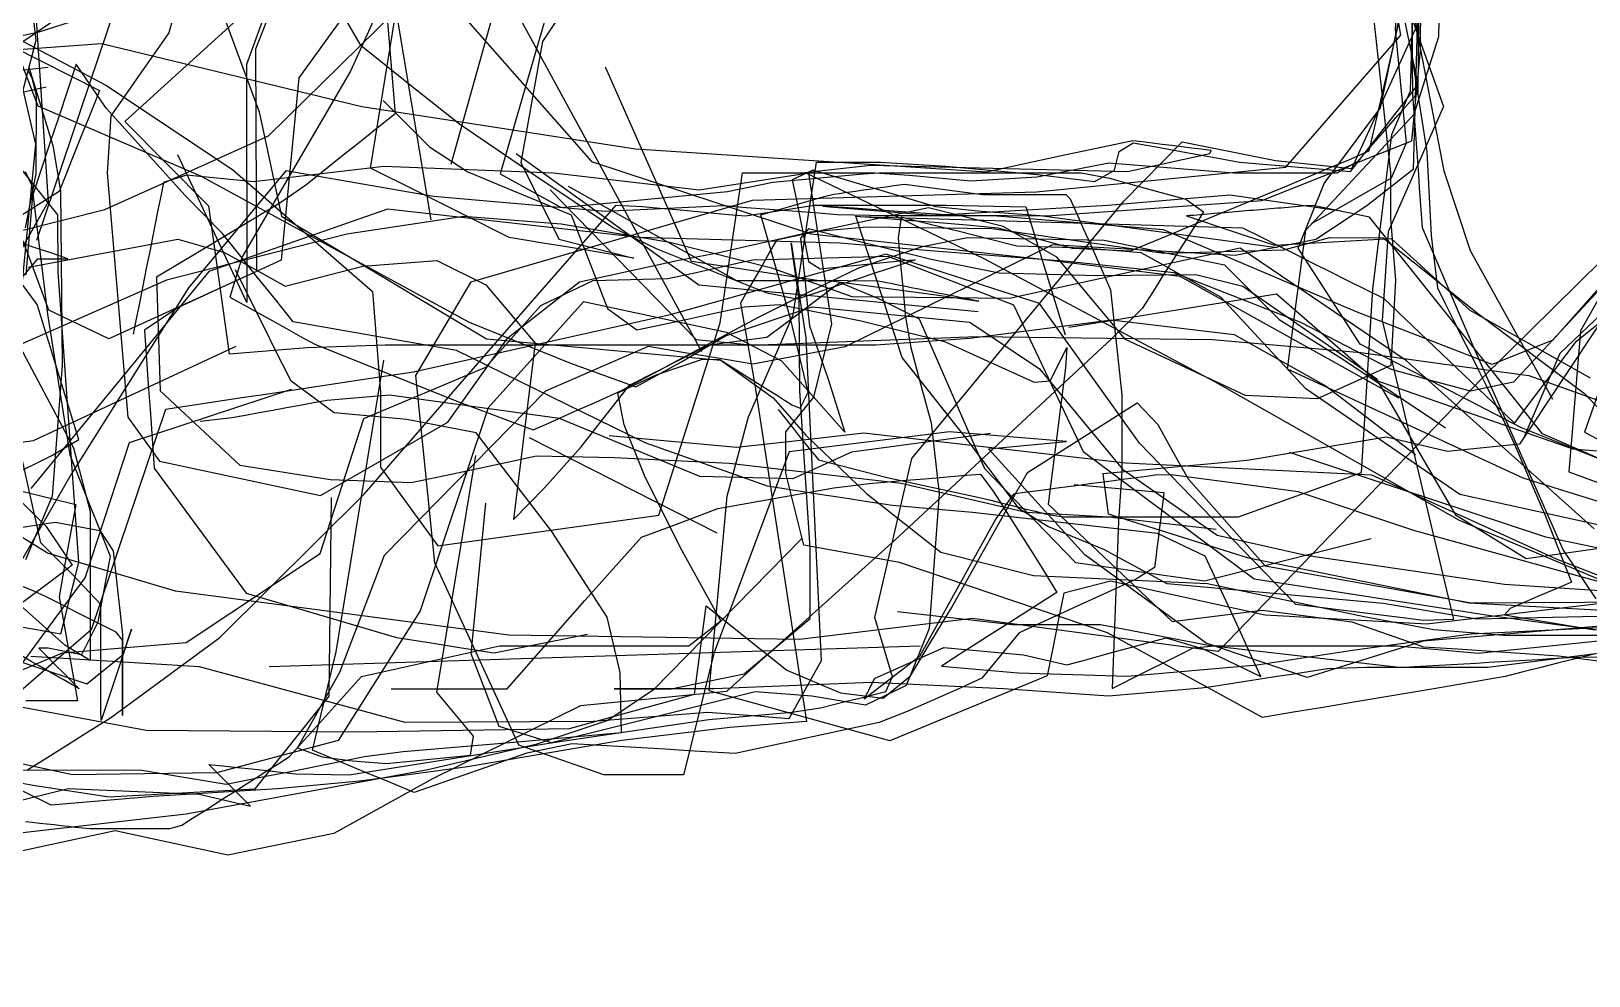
# Model space of a CAD drawing. Header units: metres. Extents: x 30 to 6769, y 117 to 5736.
# Drawn here: x 4479 to 5451, y 123 to 713 of the extents above; entities that cross this region are included whole.
import ezdxf

# ---------------------------------------------------------------- set-up
doc = ezdxf.new("R2010")
doc.units = ezdxf.units.M
for name, color, linetype in [('FLOOR_0', 1, 'Continuous'), ('FLOOR_1', 2, 'Continuous'), ('FLOOR_2', 3, 'Continuous')]:
    doc.layers.add(name, color=color, linetype=linetype)

msp = doc.modelspace()

# ---------------------------------------------------------------- linework, layer by layer
at = {"layer": 'FLOOR_0', "color": 5}
for points in [[(5103.23, 1268.54), (5158.27, 1108.18), (5264.42, 980.7), (5313.6, 887.22), (5304.1, 855.31), (5282.91, 842.07), (5271.17, 828.13), (5287.14, 812.15), (5303.11, 796.17), (5341.51, 724.79), (5360.56, 625.49), (5377.14, 575.75), (5428.46, 482.94)], [(5277.88, 592.35), (5328.04, 621.05), (5337.44, 643), (5330.4, 713.94), (5335.08, 784.81), (5344.39, 864.09), (5369.87, 1018.59), (5445.34, 1149.38), (5547.35, 1234.85)], [(5454.47, 402.13), (5337.4, 506.88), (5233.49, 577.19), (5089.56, 545.78), (4991.54, 546.75), (4941.92, 564.49), (4877.65, 580.67), (4809.78, 592.28), (4749.07, 596.95), (4676.21, 586.04), (4563.63, 557.32), (4403.37, 486.8), (4282.93, 484.83), (4155.36, 530.42), (3956.84, 548.9), (3805.11, 518.41), (3657.85, 494.36), (3562.19, 491.13), (3544.72, 584.33), (3532.09, 670.85), (3542.66, 759.78), (3583.6, 905.63), (3669.06, 1050.9), (3799.17, 1166.66)], [(4421.27, 440.88), (4470.54, 587.65), (4525.19, 601.32), (4627.23, 647.34), (4740.41, 758.74), (4885.93, 813.27), (4965.35, 818.77), (5054.09, 818.77), (5105.44, 818.77), (5145.62, 818.77), (5142.27, 825.38), (5088.58, 838.16)], [(4728.72, 594.89), (4705.24, 735.98), (4716.05, 794.07), (4674.19, 805.49), (4632.67, 806.24), (4591.61, 792.55), (4531.92, 728.62), (4482.45, 581.9)], [(5256.76, 577.33), (5108.83, 597.34), (5072.24, 600.06), (5043.73, 602.92), (4966.9, 625.89), (4954.1, 619.91), (4956.64, 607.18), (4959.19, 594.45), (4961.73, 581.72), (4964.28, 568.99), (4971.46, 564.41), (4981.83, 565.45), (4992.21, 566.48), (5002.59, 567.52), (5012.97, 568.56), (5023.34, 569.6), (5030.8, 569.97), (5018.48, 565.87), (5006.17, 561.76), (4993.86, 557.66), (4981.55, 553.55), (4969.23, 549.44), (4956.92, 545.34), (4938.36, 549.08), (4915.51, 558.23), (4892.66, 567.37), (4869.81, 576.52), (4841.95, 590.17), (4792.83, 622.93), (4746.34, 654.52), (4715.69, 679.05), (4685.04, 703.58), (4638.96, 782.69)], [(4781.87, 636.3), (4895.72, 554.36), (5070.16, 537.68)], [(5454.87, 323.91), (5443.67, 321.11), (5432.47, 318.31), (5421.27, 315.51), (5410.07, 312.71), (5398.87, 309.9), (5353.12, 301.91), (5305.84, 294.03), (5286.37, 290.78), (5266.89, 287.54), (5247.42, 284.29), (5150.88, 337.14), (5021.01, 380.98), (4961.35, 391.79), (4950.13, 436.72), (4950.08, 462.54), (4958.78, 473.42), (4967.48, 484.3), (4978.69, 530.03), (4964.44, 624.05), (4895.89, 613.5), (4805.04, 624.06), (4699.23, 628.13), (4617.99, 618.67), (4576, 622.87), (4561.74, 618.25), (4560.02, 609.64), (4558.3, 601.03), (4556.58, 592.42), (4554.86, 583.81), (4553.14, 575.2), (4551.42, 566.59), (4549.7, 557.98), (4547.97, 549.37), (4546.25, 540.76), (4544.53, 532.15), (4542.81, 523.54)], [(4803.05, 613.64), (4894.07, 520.18), (4928.17, 516.82), (4954.07, 516.82), (4979.97, 516.82), (5006.27, 516.88), (5064.81, 521.06), (5153.35, 532.52), (5229.77, 523.35), (5287.16, 491.07), (5342.92, 448.41)], [(5494.61, 396.12), (5370.72, 423.43), (5274.58, 489.36), (5221.57, 546.61), (5209.14, 553.52), (5196.71, 560.43), (5184.28, 567.34), (5171.85, 574.24), (5136.71, 577.21), (5094.26, 578.51), (5076.2, 583.03), (5058.14, 587.54), (5040.08, 592.06), (5022.02, 596.58), (5020.22, 583.62), (5021.72, 567.12), (5023.21, 550.62), (5024.71, 534.12), (5027.97, 515.13), (5034.36, 491.68), (5040.75, 468.23), (5045.8, 423.82), (5039.42, 339.84), (5025.15, 304.14), (4999.87, 291.88), (4966.2, 297.49), (4930.91, 300.21), (4888.11, 289.51), (4845.63, 278.88), (4803.88, 268.44), (4771.1, 278.58), (4753.68, 323.92), (4762.81, 418.09)], [(4477.52, 565.3), (4570.68, 582.8), (4599.87, 574.57), (4618.74, 564.09), (4637.6, 553.6), (4686.09, 565.9), (4732.36, 569.62), (4762.97, 554.3), (4793.62, 517.87), (4780.11, 407.92), (4799.56, 427.55), (4822.41, 453.26), (4852.56, 491.66), (4902.15, 516.82), (4938.17, 521.62), (4949.59, 530.18), (4961, 538.75), (4972.42, 547.32), (4983.83, 555.88), (5007.57, 546.01), (5033.31, 533.13), (5074.01, 439.6), (5130.72, 381.03), (5157.58, 377.19), (5184.45, 373.35), (5211.31, 369.52), (5315.38, 396.05)], [(5499.68, 329.65), (5388.04, 315.53), (5312.46, 315.53), (5288, 314.62), (5280.13, 313.41), (5272.27, 312.19), (5264.41, 310.98), (5256.54, 309.77), (5248.68, 308.56), (5240.81, 307.35), (5232.95, 306.14), (5225.09, 304.93), (5217.22, 303.72), (5209.36, 302.51), (5151.36, 297.49), (5085.95, 302.12), (5003.43, 306.17), (4905.37, 302.11), (4843.05, 302.11), (4878.52, 302.11), (4924.13, 311.46), (4965.32, 346.06), (4965.32, 367.99), (4965.32, 389.92), (4958.75, 488.14), (4958.4, 545.16), (4954.85, 570.03), (4953.47, 580.48), (4962.57, 521.26), (4972.02, 319.63), (4951.87, 283.53), (4926.52, 285.48), (4901.17, 287.43), (4829.88, 281.82), (4712.57, 281.18), (4584.17, 315.88), (4478.92, 322.24)], [(5485.88, 572.24), (5407.79, 454.95), (5362.89, 450.32), (5324.6, 459.16), (5237.87, 444.61), (5147.9, 436.31), (5151.24, 411.33), (5237.87, 384.15), (5376.18, 355.79), (5535.61, 347.04)]]:
    msp.add_lwpolyline(points, dxfattribs=at)
at = {"layer": 'FLOOR_0', "color": 7}
for points in [[(4674.84, 1158.28), (4807.42, 1062.07), (4815.48, 901.98), (4785.71, 717.58), (4897.43, 512.67)], [(4741.19, 629.61), (4776.67, 756.06), (4809.39, 822.44), (4818.44, 853.23), (4827.49, 884.02), (4836.54, 914.82), (4836.92, 1016.04), (4884.6, 1091.89)], [(5470.55, 342.37), (5347.84, 331.96), (5275.34, 309.3), (5212.42, 330.76), (5136.54, 385.78), (5076.55, 452.01), (5125.25, 456.44), (5089.62, 459.49), (5052.29, 462.6), (4952.06, 450.04), (4905.3, 324.88), (4886.14, 248.43), (4836.42, 248.43), (4783.38, 266.9), (4731.03, 380.88), (4719.1, 497.69), (4753.66, 556.25), (4929.36, 607.16), (5106.4, 612.38), (5261.97, 627.86), (5333.81, 710.09), (5313.39, 829.92)], [(4462.33, 784.44), (4481.33, 735.79), (4489.75, 606.18), (4411.33, 467.81)], [(5344.95, 745.68), (5341.62, 626.25), (5312.54, 603.62), (5280.73, 582.62), (5230.54, 572.58), (5116.47, 579.32), (4987.06, 515.55), (4929.49, 504.91), (4907.69, 508.54), (4885.89, 512.18), (4864.09, 515.81), (4800.19, 487.9), (4699.5, 385.48), (4671.47, 312.39), (4645.35, 265.36), (4660.81, 259.67), (4679.62, 257.32), (4700.89, 255.52), (4753.28, 260.77), (4755.1, 272.69), (4743.71, 286.36), (4732.33, 300.02), (4756.53, 447.89)], [(4460.93, 724.44), (4483.41, 665.98), (4584.79, 622.44), (4752.38, 530.99), (4815.78, 505.35), (4856.41, 490.57), (4884.63, 505.96), (4912.33, 522.59), (4966.5, 540.6), (5064.88, 530.93), (5108.26, 502), (5160.08, 439.26), (5219.15, 398), (5274.49, 385.62), (5398.44, 367.44), (5573.71, 355.79)], [(4700.66, 728.27), (4706.24, 661.06), (4695.12, 652.15), (4684, 643.25), (4672.87, 634.35), (4661.75, 625.44), (4650.62, 616.54), (4634.39, 605.35), (4608.73, 589.95), (4583.08, 574.55), (4557.42, 559.14), (4559.75, 488.23), (4609.4, 441.69), (4665.87, 432.78), (4716.3, 430.85), (4742.36, 436.43), (4768.42, 442.02), (4794.48, 447.61), (4843.19, 446.49), (4914.65, 443.02), (5021.99, 430.52), (5099.96, 412.34), (5151.54, 409.47), (5218.62, 401.88)], [(5339.51, 704.78), (5350.07, 637.32), (5352.82, 585.07), (5356.64, 552.4), (5361.68, 542.3), (5366.73, 532.2), (5371.77, 522.11), (5376.82, 512.01), (5381.87, 501.91), (5386.91, 491.82), (5391.96, 481.72), (5397, 471.62), (5404.39, 455.79), (5424.04, 409.92), (5440.4, 368.75), (5430.83, 364.64), (5421.26, 360.54), (5411.68, 356.43), (5402.11, 352.33), (5398.44, 348.43), (5417.17, 345.3), (5435.9, 342.18), (5454.63, 339.06)], [(5534.58, 644.1), (5384.3, 495.78), (5219.74, 325.54), (5066.53, 346.03), (4958.61, 333.05), (4777.14, 335.66), (4569.3, 363.04), (4489.27, 386.75), (4472.23, 397.41), (4455.18, 408.07), (4359.56, 454.34), (4210.61, 505.85), (4162.69, 548.46), (3993.26, 576.03)], [(4996.15, 596.92), (5235.06, 589.89), (5246.05, 584.4), (5257.03, 578.9), (5268.01, 573.41), (5279, 567.91), (5289.98, 562.42), (5300.96, 556.92), (5311.95, 551.43), (5322.93, 545.93), (5404.81, 467.91), (5443.4, 519.13), (5602.37, 646.5)], [(5486.13, 569.52), (5448.33, 462.37), (5520.43, 424.53)], [(5552.07, 442.65), (5441.29, 451.7), (5318.19, 494.63), (5256.24, 548.52), (5126.56, 527.61)], [(5129.93, 429.6), (5186.03, 424.8), (5185.3, 418.95), (5184.57, 413.1), (5183.84, 407.25), (5183.11, 401.39), (5182.38, 395.54), (5181.65, 389.69), (5180.91, 383.84), (5180.18, 377.98), (5168.2, 370.5), (5150.08, 362.14), (5131.96, 353.77), (5113.85, 345.4), (5095.73, 337.04), (5072.45, 308.74), (5056.89, 301.83), (5041.34, 294.91), (5025.78, 287.99), (5008.34, 281.14), (4978.4, 274.72), (4948.46, 268.3), (4918.53, 261.88), (4903.91, 262.7), (4889.36, 263.56), (4874.82, 264.41), (4860.28, 265.27), (4845.74, 266.13), (4831.19, 266.98), (4816.65, 267.84), (4788.53, 261.96), (4718.07, 237.43), (4702.25, 244.03), (4686.42, 250.63), (4670.59, 257.23), (4654.76, 263.83), (4669.53, 325.19), (4699.14, 507.24)], [(4960.01, 396.07), (4867.59, 301.47), (4839, 282.35), (4816.5, 274.85), (4794, 267.34), (4726.73, 251.68), (4575.97, 223.89), (4449.73, 209.62), (4303.11, 214.88), (4274, 210.89), (4257.15, 206.07), (4240.3, 201.26), (4223.45, 196.44), (4206.6, 191.62), (4165.54, 182.85), (4024.15, 154.17), (3879.66, 130.5), (3706.51, 123.01), (3589.9, 222.76), (3517.29, 332.17), (3507.66, 433.45), (3515.72, 477.79)]]:
    msp.add_lwpolyline(points, dxfattribs=at)
at = {"layer": 'FLOOR_0', "color": 6}
for points in [[(4655.61, 794.48), (4619.05, 701.53), (4619.67, 562.71), (4527.65, 520.64), (4490.22, 538.6), (4478.27, 570.47), (4439.82, 670.14), (4435.51, 709.7), (4435.51, 717.47), (4435.51, 725.23), (4435.51, 732.99), (4435.51, 740.75), (4435.51, 748.52), (4435.51, 756.28), (4407.89, 847.19), (4442.81, 886.47), (4521.74, 892.57), (4547.74, 892.57), (4573.73, 892.57), (4568.93, 892.57), (4546.93, 892.57), (4524.92, 892.57), (4502.92, 892.57), (4474.19, 885.81)], [(4721.83, 788.33), (4646.26, 683.57), (4635.14, 569.78), (4602.99, 554.94), (4570.84, 540.09), (4549.81, 526.09), (4550.69, 513.76), (4551.57, 501.44), (4552.45, 489.11), (4553.33, 476.78), (4554.21, 464.45), (4555.09, 452.13), (4555.97, 439.8), (4613.29, 361.85), (4707.21, 334.1), (4727.48, 330.98), (4747.76, 327.85), (4768.04, 324.73), (4826.33, 336.28)], [(5462.1, 443.84), (5409.02, 465), (5308.44, 517.34), (5269.83, 577.3), (5285.91, 617.53), (5321.18, 664.86), (5339.84, 754.3)], [(4806.24, 742.53), (4771.74, 623.68), (4809.83, 602.5), (4913.71, 612.65), (4941.99, 618.4), (4953.28, 619.43), (4964.57, 620.45), (4975.86, 621.48), (4987.15, 622.51), (4998.45, 623.53), (5008.11, 624.18), (5015.01, 624.18), (5021.91, 624.18), (5028.81, 624.18), (5035.71, 624.18), (5042.61, 624.18), (5049.51, 624.18), (5056.41, 624.18), (5063.31, 624.18), (5070.21, 624.18), (5079.74, 624.18), (5090.67, 624.18), (5101.6, 624.18), (5112.53, 624.18), (5123.45, 624.18), (5134.38, 624.18), (5151.95, 620.83), (5175.78, 614.33), (5199.61, 607.83), (5210.78, 599.84), (5204.39, 589.79), (5197.99, 579.74), (5191.6, 569.69), (5185.21, 559.64), (5178.82, 549.59), (5172.42, 539.54), (5153.14, 520.52), (5018.09, 395.02), (4913.11, 300.52), (4821.87, 291.51), (4729.64, 246.04), (4667.98, 211.89), (4601.86, 198.43), (4531.57, 213.59), (4413.85, 188.04)], [(5296.64, 600.26), (5227.02, 610.22), (5189.83, 607.11), (5150.97, 603.9), (5050.32, 597.98), (5031.02, 599.36), (5011.71, 600.74), (4992.41, 602.12), (4973.1, 603.5), (4977.38, 603.05), (4997.6, 601.36), (5017.82, 599.67), (5038.04, 597.99), (5113.19, 597.34), (5247.06, 606.93), (5340.68, 644.14), (5343.45, 672.56), (5346.02, 700.9), (5346.3, 731)], [(5340.88, 731), (5340.88, 694.13), (5341.21, 673.21), (5341.81, 664.9), (5342.4, 656.58), (5342.99, 648.26), (5343.59, 639.94), (5344.18, 631.62), (5344.78, 623.3), (5345.37, 614.98), (5345.96, 606.67), (5346.56, 598.35), (5347.15, 590.03), (5377.65, 518.74), (5435.19, 388.71), (5441.94, 378.59), (5448.68, 368.46), (5455.43, 358.34)], [(5456.27, 389.53), (5434.15, 386.37), (5412.03, 383.21), (5368.31, 410.39), (5318.93, 495.5), (5235.33, 553.29), (5205.86, 560.66), (5144.72, 560.05), (5083.13, 561.69), (5040.79, 570.16), (5014.81, 576.57), (4989.52, 582.9), (4964.23, 589.23), (4959.32, 583.53), (4960.23, 574.4), (4961.15, 565.27), (4962.06, 556.14), (4962.97, 547), (4963.88, 537.87), (4964.8, 528.74), (4976.53, 495.48), (4986.88, 462.36), (4973.77, 477.12), (4960.66, 491.87), (4947.56, 506.62), (4913.14, 524.63), (4823.89, 543.66), (4764.33, 477.59), (4721.83, 350.86), (4670.63, 270.01), (4594.88, 249.8), (4504.93, 248.43), (4459.1, 258.24)], [(4331.48, 436.53), (4480.53, 457.13), (4607.09, 516.06)], [(4468.31, 310.88), (4490.53, 341.2), (4512.76, 371.51), (4540.59, 455.92), (4641.53, 489.11)], [(4703.81, 302.11), (4711.06, 302.11), (4718.3, 302.11), (4725.54, 302.11), (4732.78, 302.11), (4740.02, 302.11), (4747.26, 302.11), (4754.51, 302.11), (4761.75, 302.11), (4768.99, 302.11), (4776.23, 302.11), (4824.73, 357.2), (4859.98, 396.78), (4875.87, 402.75), (4891.76, 408.71), (4907.65, 414.67), (4980.01, 427.57), (5002.16, 430.43), (5013.71, 431.39), (5025.26, 432.36), (5036.81, 433.32), (5048.36, 434.28), (5059.91, 435.25), (5071.46, 436.21), (5079.85, 424.95), (5087.88, 412.32), (5095.91, 399.69), (5103.95, 387.06), (5111.98, 374.43), (5119.17, 362.24), (5111.97, 357.66), (5104.77, 353.08), (5097.57, 348.5), (5090.37, 343.91), (5083.18, 339.33), (5075.98, 334.75), (5068.78, 330.16), (5061.58, 325.58), (5054.38, 321), (5047.18, 316.41), (5094.96, 312.25), (5163.32, 310.12), (5244.16, 317.16), (5273.93, 321.74), (5303.71, 326.32), (5377.64, 336.54), (5516.16, 343.32)], [(5019.85, 350.49), (5091.37, 342.37), (5118.92, 342.37), (5146.47, 342.37), (5214.85, 329.18), (5334.55, 315.55), (5342.28, 316.01), (5350.01, 316.46), (5357.74, 316.92), (5365.47, 317.37), (5373.2, 317.83), (5380.92, 318.28), (5388.65, 318.74), (5396.38, 319.19), (5404.11, 319.65), (5411.84, 320.1), (5419.57, 320.56), (5427.3, 321.01), (5435.02, 321.46), (5442.75, 321.92), (5546.56, 322.24)]]:
    msp.add_lwpolyline(points, dxfattribs=at)
at = {"layer": 'FLOOR_0', "color": 1}
for points in [[(4438, 702.4), (4484.07, 712.31), (4513.55, 721.52), (4510.21, 726.2), (4506.87, 730.88), (4503.53, 735.56), (4500.19, 740.25), (4496.84, 744.93), (4493.5, 749.61), (4490.16, 754.29), (4486.82, 758.97), (4483.48, 763.65), (4408.77, 848.85)], [(4955.14, 843.75), (4873.49, 825.35), (4909.07, 794.2), (4889.26, 790.75), (4865.09, 789.47), (4840.91, 788.2), (4816.74, 786.93), (4792.57, 785.66), (4762.05, 774.11), (4640.99, 750.4), (4537.53, 656.3), (4589.75, 603.68), (4602.61, 511.19), (4651.45, 515.26), (4700.02, 516.82), (4749.57, 516.82), (4815.75, 516.82), (4933.94, 516.82), (5069.14, 522.13), (5216.29, 520.21), (5308.81, 512.05), (5361.29, 504.89), (5413.78, 497.73), (5459.64, 481.38)], [(5304.59, 822.14), (5360.44, 665.74), (5325.91, 587.44), (5322.22, 532.03), (5366.66, 345.53), (5348.03, 344.83), (5328.11, 347.32), (5308.18, 349.81), (5288.26, 352.3), (5268.33, 354.8), (5170.7, 455.52), (5108.28, 542.59), (5012.58, 573.42), (4877.88, 535.51), (4717.83, 499.81), (4685.49, 494.96), (4673.24, 493.12), (4660.99, 491.28), (4648.73, 489.44), (4636.48, 487.6), (4624.23, 485.76), (4611.97, 483.93), (4599.72, 482.09), (4587.46, 480.25), (4575.21, 478.41), (4562.96, 476.57), (4516.52, 339.08), (4445.78, 277.87)], [(4640.39, 765.96), (4613.43, 691.83), (4613.65, 543.23), (4599.3, 574.01), (4584.94, 604.79), (4570.58, 635.57)], [(4729.57, 744.05), (4828.8, 631.26), (4965.59, 586.07), (5107.87, 570.5), (5196.01, 559.77), (5332.36, 483.77)], [(5484.27, 359.23), (5370.47, 407.21), (5217.7, 493.83), (5073.77, 570.5), (4961.87, 624.54), (4982.34, 626.82), (5002.81, 629.1), (5054, 627.71), (5163.36, 624.97), (5188.96, 630.66), (5214.56, 636.36), (5215.4, 638.2), (5209.3, 638.96), (5203.2, 639.72), (5197.1, 640.49), (5191, 641.25), (5184.9, 642.01), (5178.8, 642.77), (5172.7, 643.54), (5166.6, 644.3), (5143.95, 639.47), (5121.05, 634.56), (5098.15, 629.65), (5075.25, 624.75), (4856.22, 639.06), (4685.49, 665.41), (4523.13, 704.7), (4439.72, 698.71)], [(4814.28, 616.01), (4919.22, 557.08), (4938.38, 557.08), (4957.53, 557.08), (4976.68, 557.08), (5043.98, 548.07), (5070.6, 544.07), (5067.85, 544.62), (5065.11, 545.17), (5062.36, 545.72), (5059.61, 546.27), (5056.86, 546.82), (5054.11, 547.37), (5051.36, 547.92), (5048.61, 548.47), (5045.86, 549.02), (5043.12, 549.57), (5040.37, 550.12), (5037.62, 550.67), (5034.87, 551.22), (5032.12, 551.77), (5029.37, 552.32), (5026.62, 552.87), (5023.87, 553.42), (5021.13, 553.97), (5018.38, 554.52), (5015.63, 555.07), (5012.88, 555.62), (5010.13, 556.17), (5007.38, 556.72), (4969.67, 557.08), (4891.15, 568.93), (4837.52, 690.22)], [(4489.81, 690.09), (4400.06, 680.26)], [(4475.56, 219.38), (4480.02, 218.88), (4484.49, 218.38), (4488.96, 217.89), (4493.42, 217.39), (4497.89, 216.89), (4502.36, 216.4), (4506.82, 215.9), (4511.29, 215.4), (4515.76, 214.91), (4523.91, 214.88), (4532.27, 214.88), (4540.62, 214.88), (4548.97, 214.88), (4557.33, 214.88), (4565.68, 214.88), (4573.17, 217.13), (4579.89, 221.41), (4586.61, 225.69), (4593.33, 229.97), (4600.05, 234.25), (4606.77, 238.52), (4613.49, 242.8), (4620.2, 247.08), (4626.92, 251.36), (4633.64, 255.64), (4640.36, 259.91), (4685.37, 309.83), (4771.35, 328.95), (4789.62, 328.95), (4807.9, 328.95), (4826.17, 328.95), (4844.45, 328.95), (4889.52, 328.95), (4909.48, 344.51), (4885.39, 388.24), (4862.37, 434.3), (4849.22, 466.88), (4845.2, 487), (4869.2, 498.19), (4898.1, 507.83), (4908.81, 507.7), (4913.87, 504.54), (4918.92, 501.38), (4923.98, 498.22), (4929.03, 495.06), (4934.09, 491.9), (4939.14, 488.74), (4944.2, 485.58), (4949.25, 482.42), (4954.31, 479.26), (4958.98, 477.31), (4961.48, 482.31), (4963.98, 487.31), (4952.95, 533.29), (4934.5, 598.12), (4942.38, 600.37), (4950.26, 602.62), (4958.15, 604.88), (4966.03, 607.13), (4973.91, 609.38), (4980.05, 610.95), (4983.44, 611.44), (4986.84, 611.92), (4990.23, 612.41), (4993.63, 612.89), (4997.02, 613.38), (5000.42, 613.86), (5003.81, 614.35), (5007.21, 614.83), (5010.6, 615.32), (5014, 615.8), (5017.39, 616.29), (5020.78, 616.77), (5024.18, 617.26), (5072.72, 610.76), (5074.72, 610.76), (5076.73, 610.76), (5078.73, 610.76), (5080.74, 610.76), (5082.74, 610.76), (5084.75, 610.76), (5086.75, 610.76), (5088.76, 610.76), (5090.76, 610.76), (5092.77, 610.76), (5094.77, 610.76), (5096.78, 610.76), (5098.78, 610.76), (5100.79, 610.76), (5102.79, 610.76), (5104.8, 610.76), (5106.8, 610.76), (5108.81, 610.76), (5110.82, 610.76), (5112.82, 610.76), (5114.83, 610.76), (5116.83, 610.76), (5118.84, 610.76), (5120.84, 610.76), (5122.85, 610.76), (5124.85, 610.76), (5127.5, 608.01), (5131.7, 598.55), (5135.9, 589.1), (5140.1, 579.65), (5144.29, 570.19), (5148.49, 560.74), (5152.69, 551.29), (5159.81, 485.7), (5159.81, 476.11), (5159.81, 466.51), (5159.81, 456.92), (5159.81, 447.33), (5159.81, 437.74), (5157.73, 406.77), (5153.7, 302.41), (5160, 305.56), (5166.31, 308.72), (5172.62, 311.87), (5178.92, 315.03), (5185.23, 318.18), (5191.54, 321.34), (5197.84, 324.49), (5204.15, 327.65), (5217.51, 328.95), (5235.83, 328.95), (5254.16, 328.95), (5272.48, 328.95), (5287.43, 328.95), (5302.11, 328.95), (5316.8, 328.95), (5331.49, 328.95), (5382.07, 324.37), (5491.65, 335.66)], [(5555.83, 402.76), (5422.23, 461.4), (5314.31, 596.54), (5278.82, 603.91), (5276.64, 603.73), (5274.45, 603.55), (5272.26, 603.36), (5270.07, 603.18), (5267.89, 603), (5265.7, 602.82), (5263.51, 602.63), (5261.32, 602.45), (5259.14, 602.27), (5256.95, 602.09), (5254.76, 601.9), (5252.57, 601.72), (5250.39, 601.54), (5248.2, 601.36), (5246.01, 601.17), (5243.82, 600.99), (5241.64, 600.81), (5239.45, 600.63), (5237.26, 600.45), (5235.07, 600.26), (5232.89, 600.08), (5230.7, 599.9), (5228.51, 599.72), (5226.32, 599.53), (5224.13, 599.35), (5221.95, 599.17), (5219.76, 598.99), (5217.57, 598.8), (5215.38, 598.62), (5213.2, 598.44), (5211.01, 598.26), (5208.82, 598.07), (5206.63, 597.89), (5204.45, 597.71), (5202.26, 597.53), (5200.07, 597.34), (5227.34, 588.24), (5254.97, 579.02), (5327.76, 583.34), (5376.88, 538.56), (5451.92, 496.19)], [(5077.86, 461.6), (4990.98, 449.81), (4954.46, 433.2), (4896.33, 434.71), (4808.87, 470.96), (4702.83, 485.45), (4663.92, 482.13), (4655.42, 480.58), (4646.93, 479.04), (4638.43, 477.49), (4629.94, 475.95), (4621.44, 474.4), (4612.95, 472.85), (4604.45, 471.31), (4584.69, 468.95)], [(4907.14, 399.33), (4790.03, 458.88)], [(5496.95, 379.88), (5613.14, 372.01), (5675.78, 378.11), (5708.65, 381.76), (5723.82, 388.16), (5733.48, 395.41), (5743.14, 402.66), (5752.81, 409.91), (5762.47, 417.17), (5767.98, 422.43), (5757.95, 420.28), (5747.92, 418.13), (5737.89, 415.98), (5727.86, 413.83), (5717.83, 411.68), (5707.8, 409.53), (5697.77, 407.38), (5687.73, 405.23), (5677.7, 403.08), (5591.34, 386.84), (5515.57, 377.78), (5424.36, 396.74), (5264.33, 449.73)], [(4473.58, 243.2), (4480.41, 242.06), (4527.66, 234.76), (4619.03, 239.71), (4665.01, 297.61), (4666.47, 421.58)]]:
    msp.add_lwpolyline(points, dxfattribs=at)
at = {"layer": 'FLOOR_0', "color": 3}
for points in [[(4458.23, 823.5), (4497.82, 835.7), (4573.38, 792.28), (4621.33, 662.39), (4635.31, 597.12), (4763.36, 520.69), (4909.41, 507.32), (4942.22, 483.81), (4962.64, 460.46), (5000.41, 424.17), (5046.72, 387.43), (5075.66, 380.19), (5104.61, 372.95), (5213.23, 367.82), (5310.9, 347.21), (5354.52, 339.28), (5397.94, 335.66), (5477.02, 335.66)], [(5463.58, 417.11), (5410.14, 433.57), (5263.05, 501.64), (5274.59, 588.55), (5342.21, 660.94), (5357.44, 709.37), (5358.4, 748.68), (5326.39, 794.43), (5277.27, 805.92), (5215.25, 800.17), (5149.28, 805.35), (5104.66, 805.35), (5071.17, 805.35), (5041.75, 805.35), (4941.99, 803.69), (4800.4, 791.93), (4693.21, 799.6), (4550.9, 758.52), (4462.95, 698.61)], [(4584.03, 780.55), (4565.1, 711.63), (4557.84, 701.26), (4550.58, 690.89), (4543.32, 680.51), (4536.07, 670.14), (4528.81, 659.77), (4526.56, 623.94), (4539.57, 471.72), (4559.15, 444.28), (4659.68, 422.89), (4739.12, 468.61), (4776.5, 521.24), (4798.92, 538.68), (4821.34, 556.13), (4882.18, 569.46), (4908.49, 574.41), (4927.38, 578.78), (4946.26, 583.14), (4965.15, 587.5), (5000.64, 590.63), (5078.82, 589.39), (5186.01, 574.12), (5260.76, 576.09), (5289.49, 583.93), (5322.71, 583.71), (5382.5, 535.92), (5448.46, 486.42), (5501.27, 430.25)], [(4465.9, 644), (4482.19, 707.09), (4481.22, 715.79), (4480.25, 724.49), (4479.29, 733.19), (4478.32, 741.9)], [(5522.69, 348.76), (5381.33, 345.69), (5322.85, 355.44), (5188.09, 367.75), (5148.45, 389.04), (5113.64, 403.55), (5095.63, 414.56), (5089.19, 423.15), (5082.75, 431.74), (5076.31, 440.33), (5069.87, 448.92), (5063.44, 457.51), (5022.62, 508.91), (4993.73, 597.22), (5011.08, 595.89), (5028.42, 594.55), (5045.77, 593.22), (5063.11, 591.88), (5082.34, 589.81), (5128.69, 577.16), (5165.22, 575.56), (5190.83, 586.23), (5216.44, 596.91), (5237.79, 605.81), (5250.53, 611.12), (5263.26, 616.43), (5276, 621.74), (5288.74, 627.05), (5301.48, 632.36), (5314.13, 637.93), (5320.13, 663.96), (5326.14, 689.98), (5332.14, 716)], [(5503.27, 627.05), (5445.85, 525.57), (5438.62, 437.71), (5544.57, 398.78)], [(5468.97, 563.47), (5436.56, 528.55), (5404.15, 493.63), (5377.22, 488), (5352.61, 494.72), (5328, 501.43), (5271.38, 530.85), (5192.33, 561.72), (5125.74, 568.87), (5080.07, 572.51), (5042.87, 575.37), (4983.82, 580.41), (4858.3, 583.92), (4701.5, 601.49), (4589.93, 562.55), (4478.9, 427.24)]]:
    msp.add_lwpolyline(points, dxfattribs=at)
at = {"layer": 'FLOOR_0', "color": 2}
for points in [[(4870.44, 814.67), (4798.26, 706.16), (4784.62, 630.77), (4808.4, 582.91), (4855.21, 570.97), (4844.11, 572.82), (4833.01, 574.67), (4821.91, 576.52), (4810.8, 578.38), (4799.7, 580.23), (4788.6, 582.08), (4777.43, 583.97), (4748.6, 598.4), (4719.76, 612.83), (4690.92, 627.25), (4713.95, 769.13)], [(5314.28, 744.39), (5327.47, 624.45), (5327.47, 595.78), (5330.41, 557.26), (5327.6, 504.08), (5304.63, 493.63), (5281.66, 483.18), (5236.93, 485.19), (5162, 520.24), (5119.16, 571.69), (5085.74, 590.71), (5039.16, 602.36), (4944.23, 582.23), (4939.73, 574.35), (4935.22, 566.46), (4930.72, 558.57), (4926.22, 550.69), (4921.71, 542.8), (4930.64, 491.95), (4962.91, 281.79), (4915.1, 278.12), (4847.81, 269.92), (4751.49, 253.46), (4717.73, 248.95), (4683.97, 244.45), (4632.95, 239.81), (4555.58, 234.96), (4491.67, 229.63), (4327.98, 310.27)], [(4700.77, 737.03), (4678.32, 687.62), (4610.76, 571.83), (4603.09, 546.69), (4611.92, 541.78), (4620.75, 536.87), (4629.58, 531.97), (4638.41, 527.06), (4647.24, 522.15), (4656.07, 517.24), (4744.71, 481.65), (4792.35, 463.77), (4801.55, 467.86), (4810.74, 471.95), (4819.94, 476.04), (4829.13, 480.12), (4838.32, 484.21), (4847.52, 488.3), (4932.96, 534.19), (4965.42, 550.42), (4995.64, 564.96), (5015.46, 571.57), (5035.28, 578.18), (5063.35, 583.92), (5148.61, 582.2), (5223.84, 566.83), (5257.96, 532.68), (5297.01, 508.27), (5361.63, 465.13)], [(4945.25, 476.51), (4947.76, 473.36), (4950.27, 470.22), (4952.78, 467.08), (4955.3, 463.94), (4957.81, 460.79), (4960.32, 457.65), (4962.84, 454.51), (4965.35, 451.37), (4967.86, 448.22), (4970.37, 445.08), (5013.36, 434.15), (5069.93, 421.88), (5077.06, 420.1), (5084.19, 418.32), (5091.31, 416.53), (5098.44, 414.75), (5105.56, 412.97), (5112.69, 411.19), (5123.07, 409.47), (5232.61, 409.47), (5309.22, 437.19), (5316.26, 551.57), (5328.18, 648.21), (5339.85, 675.45), (5340.88, 711.73), (5340.88, 731.5)], [(5480.79, 362.5), (5341.93, 401), (5269.73, 425.22), (5230.12, 430.51), (5190.51, 435.79), (5180.5, 435.49), (5173.71, 434.58), (5166.92, 433.68), (5160.13, 432.77), (5153.34, 431.87), (5146.55, 430.96), (5139.76, 430.05), (5132.96, 429.15), (5126.17, 428.24), (5119.38, 427.34), (5112.59, 426.43), (5105.8, 425.52), (5099.01, 424.62), (5092.22, 423.71), (5081.17, 408.28), (5033.45, 322.32), (4998.99, 295.69), (4999.71, 297.12), (5000.42, 298.55), (5001.14, 299.98), (5001.85, 301.41), (5002.57, 302.84), (5003.28, 304.27), (5004, 305.7), (5004.71, 307.13), (5005.43, 308.56), (5048.69, 328), (5098.42, 323.46), (5125.38, 317.12), (5135.73, 319.94), (5146.07, 322.76), (5156.42, 325.59), (5166.77, 328.41), (5177.11, 331.23), (5187.46, 334.06), (5210.48, 327.08), (5246.53, 309.82), (5240.74, 322.36), (5234.96, 334.9), (5229.17, 347.44), (5223.39, 359.98), (5217.61, 372.52), (5211.82, 385.06), (5181.98, 399.14), (5066.5, 412.21), (5016.6, 416.54), (5000.98, 418.95), (4985.37, 421.35), (4969.76, 423.75), (4954.15, 426.15), (4938.54, 428.56), (4862.26, 455.68), (4744.55, 513.38), (4642.61, 531.24), (4631.54, 545.09), (4620.46, 558.94), (4609.39, 572.79), (4598.31, 586.64), (4575.24, 610.05), (4525.95, 664.62), (4507.29, 692.02), (4501.82, 675.61), (4496.35, 659.2), (4490.88, 642.78), (4485.41, 626.37), (4479.95, 609.96), (4475.74, 560.48)], [(4488.46, 677.71), (4432.56, 665.28)], [(4698.88, 669.33), (4727.8, 640.4), (4751.7, 624.89), (4773.15, 615.95), (4794.6, 607), (4816.05, 598.06), (4838.78, 539.56), (4857.1, 526.21), (4873.88, 529.81), (4890.66, 533.41), (4907.43, 537.01), (4924.21, 540.6), (4946.09, 542.14), (4997.12, 531.93), (5049.02, 519.02), (5105, 493.56), (5115.08, 494.43), (5117.67, 499.61), (5120.26, 504.79), (5122.84, 509.96), (5125.43, 515.14), (5124.48, 502.49), (5121.83, 481.22), (5119.17, 459.96), (5116.51, 438.69), (5113.85, 417.43), (5191.22, 344.13), (5247.21, 351.35), (5303.24, 344.01), (5348.07, 328.47), (5369.1, 327.07), (5390.13, 325.66), (5411.16, 324.26), (5432.19, 322.86), (5510.12, 313.08)], [(4476.53, 251.44), (4489.54, 259.58), (4502.55, 267.71), (4515.56, 275.85), (4528.57, 283.98), (4596.84, 334.26), (4686.97, 423.68), (4768.96, 517.92), (4844.19, 604.05), (4860.65, 603.2), (4871.36, 602.23), (4882.08, 601.25), (4892.79, 600.28), (4903.51, 599.3), (4914.22, 598.33), (4924.94, 597.36), (4968.01, 604.05), (5008.6, 604.05), (5050.04, 604.05), (5099.78, 602.98), (5112.06, 563.03), (5124.35, 523.08)], [(4364.87, 290.28), (4458.1, 307.62), (4498.7, 324.54), (4575.85, 331.1), (4659.46, 386.54), (4686.77, 470.99), (4762.96, 502.93), (4780.09, 522.22), (4797.23, 541.51), (4829.8, 557.08), (4876.48, 558.21), (4885.31, 560.17), (4894.14, 562.13), (4902.97, 564.1), (4911.8, 566.06), (4920.63, 568.02), (4929.46, 569.99), (5013.69, 572.16), (5092.15, 541.95), (5135.65, 450.29), (5242.36, 370.75), (5389.75, 347.93), (5431.38, 342.37), (5473, 336.82)], [(4446.47, 251.62), (4548.3, 251.36), (4600.91, 242.61), (4613.24, 245.08), (4625.58, 247.55), (4637.92, 250.02), (4650.25, 252.49), (4662.59, 254.95), (4674.93, 257.42), (4687.26, 259.89), (4711.29, 263.04), (4780.28, 268.81), (4847.53, 274.93), (4846.67, 312.41), (4838.66, 346.79), (4803.95, 400.35), (4756.86, 462.02), (4713.62, 470.25), (4668.26, 474.44), (4641.31, 494.18), (4635.98, 504.84), (4630.66, 515.5), (4625.33, 526.15), (4620, 536.81), (4606.6, 563.64)], [(5519.05, 348.83), (5430.92, 383.07), (5315.65, 435.51), (5161.92, 443.02), (4998.69, 461.64), (4959.13, 457.24), (4919.57, 452.84), (4839.91, 460.06)]]:
    msp.add_lwpolyline(points, dxfattribs=at)
at = {"layer": 'FLOOR_0', "color": 4}
for points in [[(4459.92, 713.69), (4525.67, 679.03), (4604.81, 626.3), (4692.21, 550.1), (4697.06, 487.29), (4697.06, 440.58), (4732.97, 391.45), (4870.75, 410.55), (4909.05, 530.58), (4923.1, 624.18), (4933.45, 624.18), (4943.8, 624.18), (4954.15, 624.18), (4964.5, 624.18), (4974.85, 624.18), (4985.2, 624.18), (4995.55, 624.18), (5005.9, 624.18), (5027.09, 622.83), (5065.6, 619.33), (5106.96, 621.66), (5151.54, 630.58), (5229.52, 624.18), (5242.44, 624.18), (5255.37, 624.18), (5268.29, 624.18), (5281.21, 624.18), (5294.13, 624.18), (5306.88, 631.31), (5319.44, 645.68), (5332.01, 660.05), (5344.58, 674.42), (5345.55, 770)], [(5462.39, 355.79), (5350.01, 342.61), (5316.36, 344.48), (5282.72, 346.35), (5249.07, 348.22), (5152.75, 369.3), (5123.45, 361.79), (5120.02, 344.63), (5116.59, 327.48), (5113.16, 310.32), (5014.89, 269.7), (4902.22, 301.01), (4913.39, 422.51), (4920.12, 447.18), (4926.84, 471.85), (4954.55, 535.54), (4969.29, 630.89), (4989.1, 630.89), (5008.9, 630.89), (5049.88, 628.31), (5107.04, 623.23), (5142.9, 618.75), (5155.19, 625.82), (5158.1, 637.49), (5166.72, 643.05), (5183.35, 640.03), (5199.98, 637), (5216.61, 633.98), (5233.24, 630.95), (5302.49, 625.15), (5344.61, 679.35), (5333.55, 732.63)], [(4427.5, 221.43), (4502.25, 239.96), (4583.93, 236.36), (4615.92, 228.97), (4589.97, 254.93), (4598.74, 254.14), (4607.81, 253.13), (4616.87, 252.13), (4625.94, 251.12), (4635, 250.11), (4644.07, 249.1), (4677.67, 248.43), (4804.86, 268.64), (4902.12, 282.94), (4953.78, 287.64), (4971.66, 290.28), (4979.83, 292.32), (4987.99, 294.36), (4996.16, 296.4), (5004.32, 298.45), (5012.49, 300.49), (5016.69, 309.73), (5005.61, 346.68), (5028.64, 445.99), (5160.92, 606.47), (5197.42, 643.49), (5204.69, 642.04), (5211.96, 640.58), (5219.23, 639.13), (5226.5, 637.67), (5233.77, 636.22), (5241.04, 634.77), (5248.31, 633.31), (5255.58, 631.86), (5303.21, 627), (5343.89, 715.8)], [(4467.97, 496.57), (4481.99, 642.16), (4466.92, 707.64)], [(5462.43, 557.9), (5428.73, 519.77), (5390.8, 504.59), (5306.62, 537.32), (5185.79, 588.68), (5079.2, 597.34), (5012.75, 597.34), (4982.35, 598.1), (4968.16, 599.19), (4953.97, 600.28), (4939.78, 601.37), (4925.59, 602.46), (4911.4, 603.56), (4837.31, 600.07), (4730.3, 609.48), (4637.98, 625.46), (4577.38, 552.45), (4503.87, 435.66), (4426, 300.43), (4406.16, 240.87), (4291.82, 242.74), (4179.01, 265.59), (4070.54, 216.65)], [(5536.95, 610.51), (5433.11, 511.39), (5410.2, 457.92)], [(4463.82, 292.6), (4507.35, 284.44), (4550.87, 276.27), (4681.54, 275.27), (4815.09, 277.48), (4893.08, 298.81), (4900.46, 354.02), (4950.69, 313.82), (4984.22, 299.75), (5010.88, 296.41), (5027.85, 310.21), (5040.6, 331.46), (5053.34, 352.72), (5100.87, 437.21), (5169.23, 480.73), (5182.13, 467.23), (5191.59, 450.19), (5201.06, 433.14), (5249.1, 378.85), (5377.71, 355.79), (5519.49, 356.64)]]:
    msp.add_lwpolyline(points, dxfattribs=at)
at = {"layer": 'FLOOR_1', "color": 7}
for points in [[(4448.31, 712.62), (4521.78, 675.58), (4519.25, 669.27), (4516.73, 662.96), (4514.21, 656.65), (4511.69, 650.35), (4509.17, 644.04), (4506.65, 637.73), (4504.12, 631.43), (4501.6, 625.12), (4499.08, 618.81), (4496.56, 612.5), (4455.55, 586.56)], [(4475.33, 625.02), (4479.64, 616.38), (4489.31, 535.95), (4503.19, 448.18), (4509.5, 432.38), (4515.82, 416.59), (4522.13, 400.8), (4528.44, 385.01), (4520.77, 343.77), (4510.5, 323.34), (4500.13, 325.41), (4489.77, 327.48), (4483.95, 327.45), (4489.07, 322.33), (4494.18, 317.22), (4499.29, 312.1), (4504.41, 306.98), (4509.04, 302.24), (4504.07, 305.09), (4499.09, 307.93), (4494.12, 310.78), (4489.14, 313.62), (4484.17, 316.47), (4479.19, 319.31), (4474.22, 322.15)]]:
    msp.add_lwpolyline(points, dxfattribs=at)
at = {"layer": 'FLOOR_1', "color": 4}
for points in [[(4477.6, 690.27), (4481.36, 678.04), (4485.12, 665.81), (4488.89, 653.58), (4492.65, 641.35), (4497.48, 613.07), (4498.49, 504.03), (4492.22, 422.52), (4475.55, 382.63)], [(4475.67, 589.96), (4482.35, 623.69), (4482.45, 672.3), (4480.07, 682.63), (4477.37, 688.02)], [(4425.53, 334.55), (4513.89, 305.21), (4536.56, 323.6), (4541.82, 339.41), (4539.11, 331.26), (4536.39, 323.1), (4533.67, 314.94), (4530.95, 306.78), (4528.24, 298.63), (4525.52, 290.47), (4522.8, 282.31), (4522.69, 289), (4522.69, 296.32), (4522.69, 303.63), (4522.69, 310.95), (4522.69, 318.27), (4522.69, 325.58), (4522.69, 332.9), (4522.69, 340.22), (4522.69, 347.54), (4522.69, 354.85), (4505.18, 373.3), (4485.11, 393.39), (4453.36, 535.21), (4483.36, 570.5), (4502.1, 570.5), (4491.35, 574.25), (4479.84, 578.08), (4468.33, 581.92)]]:
    msp.add_lwpolyline(points, dxfattribs=at)
at = {"layer": 'FLOOR_1', "color": 5}
msp.add_lwpolyline([(4344.17, 367.52), (4460.32, 343.17), (4497.75, 336.52), (4500.55, 347.72), (4503.35, 358.91), (4506.15, 370.11), (4508.95, 381.31), (4495.99, 562.51), (4495.86, 598.09), (4458.8, 644.15), (4285.72, 626.42)], dxfattribs=at)
at = {"layer": 'FLOOR_1', "color": 1}
for points in [[(4440.26, 575.49), (4505.61, 452.61), (4515.98, 412.83), (4515.98, 385.88), (4515.98, 358.94), (4515.98, 347.63), (4515.98, 338.4), (4515.98, 329.17), (4515.98, 319.93), (4500.26, 329.51), (4470.21, 356.24)], [(4464.42, 434), (4492.02, 447.8), (4508.89, 457.7), (4507.85, 461.08), (4506.81, 464.46), (4505.77, 467.83), (4504.73, 471.21), (4503.69, 474.59), (4502.65, 477.97), (4501.62, 481.34), (4500.58, 484.72), (4499.54, 488.1), (4498.5, 491.48), (4497.46, 494.85), (4496.42, 498.23), (4495.38, 501.61), (4494.35, 504.99), (4493.31, 508.36), (4492.27, 511.74), (4491.23, 515.12), (4490.19, 518.5), (4489.15, 521.87), (4488.11, 525.25), (4487.07, 528.63), (4486.04, 532.01), (4485, 535.38), (4483.96, 538.76), (4482.92, 542.14), (4472.91, 555.59)], [(4456.25, 429.6), (4507.04, 417.28), (4503.55, 398.08), (4500.06, 378.88), (4496.57, 359.68), (4508.07, 294.73), (4475.9, 294.76)]]:
    msp.add_lwpolyline(points, dxfattribs=at)
at = {"layer": 'FLOOR_1', "color": 3}
msp.add_lwpolyline([(4444.63, 447.31), (4488.42, 403.5), (4504.82, 379.29), (4496.6, 373.11), (4488.37, 366.94), (4480.15, 360.77), (4471.92, 354.6)], dxfattribs=at)
at = {"layer": 'FLOOR_1', "color": 2}
msp.add_lwpolyline([(4439.4, 397.95), (4494.18, 406.11), (4522.04, 400.95), (4530.26, 388.25), (4531.71, 375.22), (4533.16, 362.18), (4534.61, 349.14), (4536.05, 336.1), (4536.1, 301.72), (4536.1, 285.42), (4536.1, 293.29), (4536.1, 301.15), (4536.1, 309.01), (4536.1, 316.87), (4536.1, 324.73), (4536.1, 332.59), (4532.28, 337.57), (4526.02, 340.7), (4519.75, 343.84), (4513.49, 346.97), (4507.23, 350.1), (4500.96, 353.24), (4494.7, 356.37), (4488.44, 359.5), (4480.44, 363.3), (4434.99, 381.49)], dxfattribs=at)
at = {"layer": 'FLOOR_2', "color": 1}
msp.add_lwpolyline([(4627.69, 316), (5033.92, 328.95)], dxfattribs=at)

doc.saveas('drawing.dxf')
